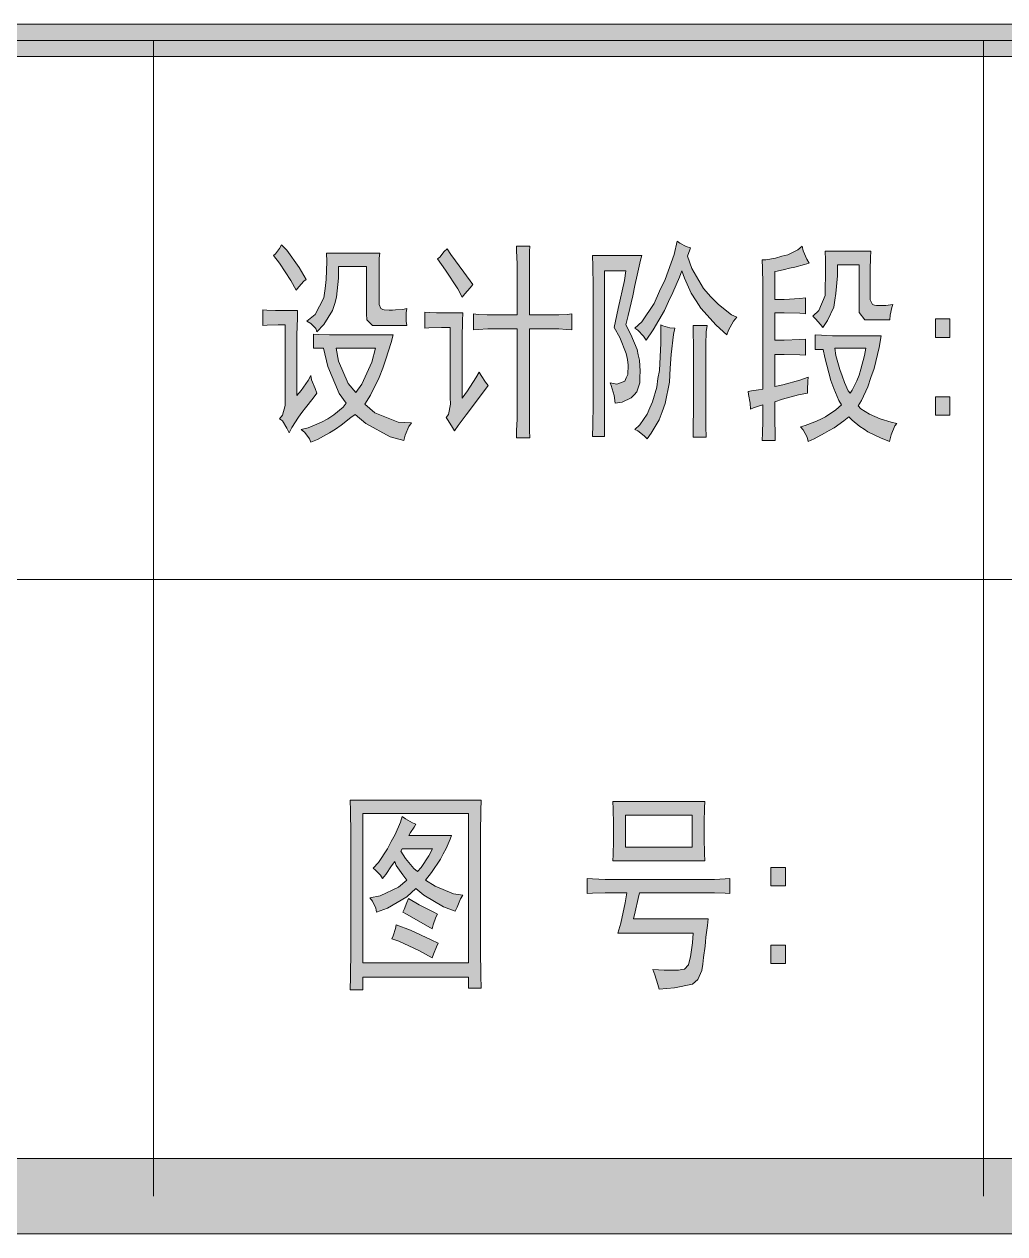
# Model space of a CAD drawing. Header units: millimetres. Extents: x -4415 to 173792, y -78716 to 47289.
# Drawn here: x 165188 to 167924, y -75821 to -72447 of the extents above; entities that cross this region are included whole.
import ezdxf

# ---------------------------------------------------------------- set-up
doc = ezdxf.new("R2010")
doc.units = ezdxf.units.MM

msp = doc.modelspace()

# ---------------------------------------------------------------- hatches: boundary and pattern name
h = msp.add_hatch(color=0)
h.dxf.hatch_style = 2
h.paths.add_polyline_path([(160328.9, -72537.3), (160328.9, -72447.1), (170791.2, -72447.1), (170791.2, -72537.3)])
h = msp.add_hatch(color=0)
h.dxf.hatch_style = 2
h.paths.add_polyline_path([(165905.8, -73062.3), (165920.8, -73077.3), (165955.1, -73125.6), (165974.5, -73158.9), (165968, -73164.2), (165954.1, -73179.3), (165946.5, -73188.9), (165931.5, -73162.1), (165900.4, -73113.8), (165883.2, -73092.3), (165888.6, -73088), (165900.4, -73073)])
h = msp.add_hatch(color=0)
h.dxf.hatch_style = 2
h.paths.add_polyline_path([(166367.4, -73074.1), (166378.1, -73089.1), (166414.6, -73138.5), (166439.3, -73172.8), (166431.8, -73182.5), (166416.7, -73199.7), (166409.2, -73208.2), (166397.4, -73185.7), (166363.1, -73133.1), (166340.5, -73102), (166347, -73096.6), (166359.8, -73081.6)])
h = msp.add_hatch(color=0)
h.dxf.hatch_style = 2
h.paths.add_polyline_path([(166562.7, -73257.6), (166562.7, -73139.5), (166562.7, -73115.9), (166561.7, -73079.4), (166561.7, -73066.5), (166598.2, -73066.5), (166597.1, -73081.6), (166597.1, -73109.5), (166597.1, -73121.3), (166597.1, -73257.6), (166669, -73257.6), (166679.7, -73257.6), (166702.3, -73256.6), (166715.2, -73255.5), (166715.2, -73299.5), (166701.2, -73298.4), (166679.7, -73297.3), (166671.2, -73297.3), (166597.1, -73297.3), (166597.1, -73532.4), (166597.1, -73547.5), (166597.1, -73580.8), (166598.2, -73601.1), (166561.7, -73601.1), (166561.7, -73580.8), (166562.7, -73548.5), (166562.7, -73535.7), (166562.7, -73297.3), (166494, -73297.3), (166481.1, -73297.3), (166454.3, -73298.4), (166441.4, -73299.5), (166441.4, -73255.5), (166454.3, -73256.6), (166479, -73257.6), (166490.8, -73257.6)])
h = msp.add_hatch(color=0)
h.dxf.hatch_style = 2
h.paths.add_polyline_path([(167038.3, -73094.5), (167050.1, -73128.8), (167083.4, -73184.6), (167103.8, -73207.2), (167125.2, -73228.6), (167160.7, -73257.6), (167175.7, -73264.1), (167167.1, -73275.9), (167153.2, -73300.6), (167147.8, -73313.5), (167118.8, -73286.6), (167075.9, -73239.4), (167063, -73219), (167049, -73197.5), (167029.7, -73155.6), (167022.2, -73135.3), (167015.7, -73152.4), (166997.5, -73195.4), (166985.7, -73221.1), (166973.9, -73245.8), (166942.7, -73299.5), (166923.4, -73328.5), (166915.9, -73317.7), (166899.8, -73300.6), (166891.2, -73295.2), (166910.5, -73277), (166944.9, -73226.5), (166959.9, -73192.1), (166976, -73158.9), (167000.7, -73089.1), (167009.3, -73052.6), (167016.8, -73058), (167035.1, -73067.6), (167046.9, -73070.8), (167043.7, -73079.4), (167039.4, -73091.2)])
h = msp.add_hatch(color=0)
h.dxf.hatch_style = 2
h.paths.add_polyline_path([(167377.5, -73113.8), (167364.6, -73117), (167337.8, -73124.5), (167322.8, -73127.7), (167308.8, -73131), (167288.4, -73136.3), (167282, -73137.4), (167282, -73214.7), (167307.7, -73214.7), (167351.8, -73212.5), (167367.9, -73210.4), (167367.9, -73255.5), (167351.8, -73253.3), (167307.7, -73252.3), (167282, -73252.3), (167282, -73328.5), (167307.7, -73328.5), (167351.8, -73326.3), (167367.9, -73325.3), (167367.9, -73370.3), (167351.8, -73369.3), (167307.7, -73368.2), (167282, -73368.2), (167282, -73457.3), (167304.5, -73453), (167351.8, -73440.1), (167375.4, -73431.5), (167374.3, -73443.3), (167373.2, -73465.9), (167373.2, -73476.6), (167348.5, -73480.9), (167303.4, -73492.7), (167282, -73500.2), (167282, -73540), (167282, -73553.9), (167283, -73588.3), (167283, -73608.7), (167246.5, -73608.7), (167247.6, -73588.3), (167248.7, -73553.9), (167248.7, -73540), (167248.7, -73508.8), (167239, -73512), (167222.9, -73517.4), (167214.3, -73520.6), (167213.3, -73504.5), (167209, -73479.8), (167207.9, -73471.3), (167216.5, -73470.2), (167236.9, -73467), (167248.7, -73464.8), (167248.7, -73191.1), (167248.7, -73171.8), (167247.6, -73127.7), (167246.5, -73104.1), (167257.3, -73104.1), (167284.1, -73099.8), (167301.3, -73094.5), (167318.5, -73090.2), (167346.4, -73076.2), (167358.2, -73066.5), (167361.4, -73079.4), (167371.1, -73103)])
h = msp.add_hatch(color=0)
h.dxf.hatch_style = 2
h.paths.add_polyline_path([(167550.3, -73080.5), (167549.3, -73098.8), (167548.2, -73131), (167548.2, -73147.1), (167548.2, -73206.1), (167548.2, -73215.8), (167554.6, -73228.6), (167560, -73230.8), (167565.4, -73231.9), (167592.2, -73231.9), (167611.5, -73228.6), (167608.3, -73237.2), (167604, -73258.7), (167603, -73271.6), (167548.2, -73271.6), (167533.2, -73271.6), (167517.1, -73251.2), (167517.1, -73231.9), (167517.1, -73118.1), (167457, -73118.1), (167457, -73149.2), (167452.7, -73198.6), (167449.4, -73216.8), (167446.2, -73236.2), (167429, -73273.7), (167416.2, -73293.1), (167409.7, -73284.5), (167395.8, -73269.4), (167388.3, -73261.9), (167404.4, -73245.8), (167422.6, -73204), (167422.6, -73178.2), (167423.7, -73153.5), (167423.7, -73104.1), (167422.6, -73080.5)])
h = msp.add_hatch(color=0)
h.dxf.hatch_style = 2
h.paths.add_polyline_path([(166174.1, -73287.7), (166159.1, -73287.7), (166144.1, -73271.6), (166143, -73255.5), (166143, -73123.4), (166064.6, -73123.4), (166064.6, -73155.6), (166059.3, -73208.2), (166053.9, -73226.5), (166047.5, -73245.8), (166023.8, -73284.5), (166004.5, -73304.9), (166001.3, -73296.3), (165987.3, -73282.3), (165976.6, -73275.9), (165999.1, -73256.6), (166023.8, -73210.4), (166027.1, -73184.6), (166030.3, -73158.9), (166032.4, -73109.5), (166031.4, -73085.9), (166179.5, -73085.9), (166178.4, -73099.8), (166178.4, -73135.3), (166178.4, -73155.6), (166178.4, -73220.1), (166178.4, -73228.6), (166182.7, -73240.5), (166188.1, -73242.6), (166192.4, -73243.7), (166206.3, -73244.7), (166214.9, -73244.7), (166223.5, -73243.7), (166243.9, -73242.6), (166255.7, -73240.5), (166253.6, -73252.3), (166253.6, -73275.9), (166255.7, -73287.7)])
h = msp.add_hatch(color=0)
h.dxf.hatch_style = 2
h.paths.add_polyline_path([(166910.5, -73092.3), (166907.3, -73105.2), (166897.7, -73147.1), (166891.2, -73176), (166885.9, -73205), (166873, -73259.8), (166866.5, -73285.5), (166880.5, -73312.4), (166897.7, -73354.2), (166900.9, -73369.3), (166904.1, -73384.3), (166906.3, -73415.4), (166905.2, -73431.5), (166905.2, -73447.6), (166896.6, -73472.3), (166889.1, -73480.9), (166881.6, -73489.5), (166855.8, -73501.3), (166836.5, -73504.5), (166833.3, -73483.1), (166825.7, -73455.2), (166822.5, -73447.6), (166840.8, -73450.9), (166863.3, -73443.3), (166867.6, -73433.7), (166871.9, -73424), (166873, -73398.3), (166870.8, -73382.2), (166867.6, -73366.1), (166849.4, -73321), (166833.3, -73293.1), (166845.1, -73240.5), (166862.2, -73162.1), (166866.5, -73135.3), (166806.4, -73135.3), (166806.4, -73596.9), (166773.1, -73596.9), (166774.2, -73564.6), (166775.3, -73508.8), (166775.3, -73486.3), (166775.3, -73206.1), (166775.3, -73178.2), (166774.2, -73122.4), (166773.1, -73092.3)])
h = msp.add_hatch(color=0)
h.dxf.hatch_style = 2
h.paths.add_polyline_path([(165949.8, -73245.8), (165949.8, -73267.3), (165948.7, -73313.5), (165948.7, -73340.3), (165948.7, -73483.1), (165960.5, -73469.1), (165979.8, -73441.2), (165987.3, -73427.2), (165989.5, -73439.1), (165999.1, -73463.7), (166004.5, -73476.6), (165993.8, -73490.6), (165972.3, -73517.4), (165962.6, -73530.3), (165953, -73543.2), (165934.7, -73572.2), (165927.2, -73587.2), (165920.8, -73574.3), (165907.9, -73553.9), (165900.4, -73547.5), (165907.9, -73537.8), (165915.4, -73511), (165915.4, -73492.7), (165915.4, -73285.5), (165896.1, -73285.5), (165866, -73286.6), (165853.2, -73287.7), (165853.2, -73243.7), (165865, -73244.7), (165888.6, -73245.8), (165900.4, -73245.8)])
h = msp.add_hatch(color=0)
h.dxf.hatch_style = 2
h.paths.add_polyline_path([(166411.4, -73252.3), (166410.3, -73274.8), (166409.2, -73322), (166409.2, -73346.7), (166409.2, -73490.6), (166424.3, -73470.2), (166447.9, -73433.7), (166457.5, -73417.6), (166462.9, -73427.2), (166474.7, -73445.5), (166482.2, -73455.2), (166432.8, -73520.6), (166421, -73536.7), (166398.5, -73566.8), (166387.8, -73581.8), (166382.4, -73572.2), (166370.6, -73552.8), (166365.2, -73544.3), (166371.6, -73535.7), (166377, -73506.7), (166375.9, -73488.4), (166375.9, -73293.1), (166352.3, -73293.1), (166316.9, -73294.1), (166305.1, -73295.2), (166305.1, -73250.1), (166319, -73251.2), (166338.4, -73252.3), (166343.7, -73252.3)])
h = msp.add_hatch(color=0)
h.dxf.hatch_style = 2
h.paths.add_polyline_path([(167770.4, -73321), (167730.7, -73321), (167730.7, -73269.4), (167770.4, -73269.4)])
h = msp.add_hatch(color=0)
h.paths.add_polyline_path([(165994.9, -73311.3), (166008.8, -73312.4), (166039.9, -73313.5), (166058.2, -73313.5), (166217.1, -73313.5), (166211.7, -73334.9), (166196.7, -73381.1), (166188.1, -73406.8), (166178.4, -73432.6), (166153.7, -73482), (166137.6, -73506.7), (166165.5, -73531.4), (166231, -73557.1), (166268.6, -73559.3), (166261.1, -73568.9), (166250.3, -73593.6), (166247.1, -73608.7), (166208.5, -73597.9), (166140.8, -73561.4), (166110.8, -73535.7), (166099, -73544.3), (166072.1, -73565.7), (166056, -73576.5), (166039.9, -73587.2), (166005.6, -73605.4), (165987.3, -73613), (165984.1, -73603.3), (165970.2, -73586.1), (165960.5, -73577.5), (165979.8, -73573.2), (166017.4, -73557.1), (166034.6, -73547.5), (166051.7, -73536.7), (166077.5, -73515.3), (166086.1, -73504.5), (166066.8, -73477.7), (166034.6, -73401.5), (166022.8, -73351), (165994.9, -73351)])
h.paths.add_polyline_path([(166112.9, -73474.5), (166130.1, -73450.9), (166158, -73389.7), (166167.7, -73351), (166058.2, -73351), (166064.6, -73387.5), (166091.5, -73449.8)])
h = msp.add_hatch(color=0)
h.dxf.hatch_style = 2
h.paths.add_polyline_path([(167002.9, -73295.2), (166999.6, -73312.4), (166993.2, -73368.2), (166990, -73406.8), (166987.8, -73445.5), (166976, -73505.6), (166967.4, -73528.2), (166958.9, -73550.7), (166937.4, -73588.3), (166925.6, -73603.3), (166917, -73595.8), (166899.8, -73581.8), (166891.2, -73577.5), (166905.2, -73564.6), (166925.6, -73534.6), (166933.1, -73517.4), (166940.6, -73500.2), (166952.4, -73459.4), (166955.6, -73435.8), (166959.9, -73413.3), (166964.2, -73337.1), (166964.2, -73285.5), (166969.6, -73288.8), (166988.9, -73294.1)])
h = msp.add_hatch(color=0)
h.dxf.hatch_style = 2
h.paths.add_polyline_path([(167093, -73287.7), (167090.9, -73304.9), (167089.8, -73340.3), (167089.8, -73358.5), (167089.8, -73516.3), (167089.8, -73528.2), (167089.8, -73568.9), (167090.9, -73599), (167054.4, -73599), (167054.4, -73566.8), (167055.5, -73524.9), (167055.5, -73514.2), (167055.5, -73358.5), (167055.5, -73342.4), (167054.4, -73307), (167054.4, -73287.7)])
h = msp.add_hatch(color=0)
h.paths.add_polyline_path([(167578.3, -73316.7), (167572.9, -73348.9), (167558.9, -73407.9), (167550.3, -73432.6), (167541.8, -73458.4), (167523.5, -73497), (167514.9, -73512), (167522.4, -73519.6), (167546.1, -73534.6), (167561.1, -73541), (167576.1, -73547.5), (167606.2, -73557.1), (167622.3, -73561.4), (167616.9, -73567.9), (167606.2, -73592.6), (167601.9, -73610.8), (167577.2, -73601.1), (167541.8, -73584), (167531, -73576.5), (167519.2, -73568.9), (167497.7, -73551.8), (167488.1, -73542.1), (167474.1, -73553.9), (167447.3, -73573.2), (167433.3, -73580.8), (167420.5, -73588.3), (167391.5, -73603.3), (167375.4, -73610.8), (167372.1, -73599), (167361.4, -73578.6), (167353.9, -73570), (167366.8, -73566.8), (167393.6, -73556.1), (167408.6, -73549.6), (167423.7, -73542.1), (167452.7, -73522.8), (167467.7, -73508.8), (167460.2, -73497), (167446.2, -73463.7), (167438.7, -73441.2), (167432.3, -73419.7), (167421.5, -73376.8), (167417.2, -73354.2), (167411.9, -73354.2), (167400.1, -73354.2), (167394.7, -73354.2), (167394.7, -73313.5), (167411.9, -73314.5), (167443, -73316.7), (167458, -73316.7)])
h.paths.add_polyline_path([(167449.4, -73351), (167452.7, -73371.4), (167463.4, -73410.1), (167469.8, -73428.3), (167476.3, -73446.6), (167487, -73470.2), (167492.4, -73476.6), (167497.7, -73468), (167510.6, -73442.3), (167517.1, -73426.2), (167522.4, -73409), (167532.1, -73371.4), (167536.4, -73351), (167458, -73351)])
h = msp.add_hatch(color=0)
h.dxf.hatch_style = 2
h.paths.add_polyline_path([(167770.4, -73537.8), (167730.7, -73537.8), (167730.7, -73486.3), (167770.4, -73486.3)])
h = msp.add_hatch(color=0)
h.paths.add_polyline_path([(166462.9, -74611.3), (166461.8, -74640.3), (166460.7, -74704.7), (166460.7, -74740.1), (166460.7, -74992.4), (166460.7, -75028.9), (166461.8, -75100.8), (166462.9, -75136.2), (166427.5, -75136.2), (166427.5, -75105.1), (166132.3, -75105.1), (166132.3, -75140.5), (166096.8, -75140.5), (166097.9, -75104), (166099, -75028.9), (166099, -74990.3), (166099, -74740.1), (166099, -74705.8), (166097.9, -74641.4), (166096.8, -74611.3)])
h.paths.add_polyline_path([(166427.5, -75065.4), (166427.5, -74648.9), (166132.3, -74648.9), (166132.3, -75065.4)])
h = msp.add_hatch(color=0)
h.paths.add_polyline_path([(167086.6, -74615.6), (167085.5, -74632.8), (167084.5, -74673.6), (167084.5, -74696.1), (167084.5, -74717.6), (167085.5, -74760.5), (167086.6, -74780.9), (166830, -74780.9), (166831.1, -74763.7), (166832.2, -74725.1), (166832.2, -74702.6), (166832.2, -74678.9), (166831.1, -74636), (166830, -74615.6)])
h.paths.add_polyline_path([(167051.2, -74742.3), (167051.2, -74653.2), (166865.5, -74653.2), (166865.5, -74742.3)])
h = msp.add_hatch(color=0)
h.paths.add_polyline_path([(166280.4, -74678.9), (166276.1, -74686.5), (166265.4, -74701.5), (166261.1, -74710.1), (166380.2, -74710.1), (166375.9, -74720.8), (166365.2, -74746.6), (166356.6, -74761.6), (166349.1, -74776.6), (166324.4, -74813.1), (166307.2, -74834.6), (166334.1, -74851.8), (166385.6, -74873.2), (166411.4, -74876.5), (166404.9, -74887.2), (166395.3, -74909.7), (166389.9, -74921.5), (166357.7, -74908.7), (166302.9, -74876.5), (166280.4, -74858.2), (166255.7, -74880.8), (166201, -74913), (166170.9, -74923.7), (166168.8, -74913), (166159.1, -74893.6), (166151.6, -74884), (166180.6, -74878.6), (166232.1, -74853.9), (166255.7, -74834.6), (166243.9, -74819.6), (166225.7, -74793.8), (166221.4, -74783.1), (166212.8, -74794.9), (166196.7, -74818.5), (166187, -74830.3), (166181.6, -74820.6), (166167.7, -74806.7), (166161.2, -74801.3), (166176.3, -74785.2), (166201, -74747.6), (166211.7, -74727.2), (166222.4, -74706.9), (166237.5, -74672.5), (166241.8, -74657.5), (166251.4, -74663.9), (166270.7, -74674.6)])
h.paths.add_polyline_path([(166238.5, -74754.1), (166251.4, -74774.5), (166275, -74802.4), (166284.7, -74811), (166295.4, -74799.2), (166316.9, -74767), (166326.6, -74747.6), (166241.8, -74747.6)])
h = msp.add_hatch(color=0)
h.dxf.hatch_style = 2
h.paths.add_polyline_path([(167312, -74850.7), (167271.2, -74850.7), (167271.2, -74799.2), (167312, -74799.2)])
h = msp.add_hatch(color=0)
h.dxf.hatch_style = 2
h.paths.add_polyline_path([(167096.3, -74832.4), (167113.4, -74832.4), (167143.5, -74831.4), (167156.4, -74830.3), (167156.4, -74872.2), (167143.5, -74871.1), (167113.4, -74870), (167096.3, -74870), (166904.1, -74870), (166900.9, -74886.1), (166892.3, -74922.6), (166888, -74943), (167096.3, -74943), (167094.1, -74961.3), (167089.8, -74993.5), (167088.7, -75006.4), (167087.7, -75019.2), (167083.4, -75050.4), (167081.2, -75068.6), (167078, -75086.9), (167067.3, -75111.6), (167059.8, -75118), (167052.2, -75124.4), (167001.8, -75135.2), (166958.9, -75138.4), (166955.6, -75125.5), (166947, -75098.7), (166941.7, -75083.6), (166972.8, -75085.8), (167013.6, -75085.8), (167022.2, -75083.6), (167029.7, -75082.6), (167041.5, -75070.8), (167043.7, -75059), (167046.9, -75048.2), (167052.2, -75009.6), (167054.4, -74982.7), (166844, -74982.7), (166852.6, -74954.8), (166864.4, -74897.9), (166868.7, -74870), (166826.8, -74870), (166808.6, -74870), (166773.1, -74871.1), (166758.1, -74872.2), (166758.1, -74830.3), (166773.1, -74831.4), (166808.6, -74832.4), (166826.8, -74832.4)])
h = msp.add_hatch(color=0)
h.dxf.hatch_style = 2
h.paths.add_polyline_path([(166260, -74886.1), (166290.1, -74903.3), (166330.9, -74923.7), (166340.5, -74929.1), (166336.2, -74937.7), (166328.7, -74959.1), (166325.5, -74970.9), (166295.4, -74952.7), (166254.6, -74929.1), (166243.9, -74923.7), (166248.2, -74916.2), (166255.7, -74896.9)])
h = msp.add_hatch(color=0)
h.dxf.hatch_style = 2
h.paths.add_polyline_path([(166225.7, -74959.1), (166265.4, -74974.2), (166323.3, -75001), (166342.7, -75010.6), (166338.4, -75020.3), (166329.8, -75040.7), (166325.5, -75051.4), (166289, -75031), (166233.2, -75005.3), (166213.8, -74998.8), (166217.1, -74990.3), (166223.5, -74969.9)])
h = msp.add_hatch(color=0)
h.dxf.hatch_style = 2
h.paths.add_polyline_path([(167312, -75067.5), (167271.2, -75067.5), (167271.2, -75016), (167312, -75016)])
h = msp.add_hatch(color=0)
h.dxf.hatch_style = 2
h.paths.add_polyline_path([(2980.1, -75821.1), (3190.5, -75610.7), (170687.1, -75610.7), (170896.4, -75821.1)])

# ---------------------------------------------------------------- linework, layer by layer
at = {"color": 0, "lineweight": 0}
for points in [[(160328.9, -72537.3), (160328.9, -72447.1), (170791.2, -72447.1), (170791.2, -72537.3)], [(165905.8, -73062.3), (165920.8, -73077.3), (165955.1, -73125.6), (165974.5, -73158.9), (165968, -73164.2), (165954.1, -73179.3), (165946.5, -73188.9), (165931.5, -73162.1), (165900.4, -73113.8), (165883.2, -73092.3), (165888.6, -73088), (165900.4, -73073)], [(166367.4, -73074.1), (166378.1, -73089.1), (166414.6, -73138.5), (166439.3, -73172.8), (166431.8, -73182.5), (166416.7, -73199.7), (166409.2, -73208.2), (166397.4, -73185.7), (166363.1, -73133.1), (166340.5, -73102), (166347, -73096.6), (166359.8, -73081.6)], [(166562.7, -73257.6), (166562.7, -73139.5), (166562.7, -73115.9), (166561.7, -73079.4), (166561.7, -73066.5), (166598.2, -73066.5), (166597.1, -73081.6), (166597.1, -73109.5), (166597.1, -73121.3), (166597.1, -73257.6), (166669, -73257.6), (166679.7, -73257.6), (166702.3, -73256.6), (166715.2, -73255.5), (166715.2, -73299.5), (166701.2, -73298.4), (166679.7, -73297.3), (166671.2, -73297.3), (166597.1, -73297.3), (166597.1, -73532.4), (166597.1, -73547.5), (166597.1, -73580.8), (166598.2, -73601.1), (166561.7, -73601.1), (166561.7, -73580.8), (166562.7, -73548.5), (166562.7, -73535.7), (166562.7, -73297.3), (166494, -73297.3), (166481.1, -73297.3), (166454.3, -73298.4), (166441.4, -73299.5), (166441.4, -73255.5), (166454.3, -73256.6), (166479, -73257.6), (166490.8, -73257.6)], [(167038.3, -73094.5), (167050.1, -73128.8), (167083.4, -73184.6), (167103.8, -73207.2), (167125.2, -73228.6), (167160.7, -73257.6), (167175.7, -73264.1), (167167.1, -73275.9), (167153.2, -73300.6), (167147.8, -73313.5), (167118.8, -73286.6), (167075.9, -73239.4), (167063, -73219), (167049, -73197.5), (167029.7, -73155.6), (167022.2, -73135.3), (167015.7, -73152.4), (166997.5, -73195.4), (166985.7, -73221.1), (166973.9, -73245.8), (166942.7, -73299.5), (166923.4, -73328.5), (166915.9, -73317.7), (166899.8, -73300.6), (166891.2, -73295.2), (166910.5, -73277), (166944.9, -73226.5), (166959.9, -73192.1), (166976, -73158.9), (167000.7, -73089.1), (167009.3, -73052.6), (167016.8, -73058), (167035.1, -73067.6), (167046.9, -73070.8), (167043.7, -73079.4), (167039.4, -73091.2)], [(167377.5, -73113.8), (167364.6, -73117), (167337.8, -73124.5), (167322.8, -73127.7), (167308.8, -73131), (167288.4, -73136.3), (167282, -73137.4), (167282, -73214.7), (167307.7, -73214.7), (167351.8, -73212.5), (167367.9, -73210.4), (167367.9, -73255.5), (167351.8, -73253.3), (167307.7, -73252.3), (167282, -73252.3), (167282, -73328.5), (167307.7, -73328.5), (167351.8, -73326.3), (167367.9, -73325.3), (167367.9, -73370.3), (167351.8, -73369.3), (167307.7, -73368.2), (167282, -73368.2), (167282, -73457.3), (167304.5, -73453), (167351.8, -73440.1), (167375.4, -73431.5), (167374.3, -73443.3), (167373.2, -73465.9), (167373.2, -73476.6), (167348.5, -73480.9), (167303.4, -73492.7), (167282, -73500.2), (167282, -73540), (167282, -73553.9), (167283, -73588.3), (167283, -73608.7), (167246.5, -73608.7), (167247.6, -73588.3), (167248.7, -73553.9), (167248.7, -73540), (167248.7, -73508.8), (167239, -73512), (167222.9, -73517.4), (167214.3, -73520.6), (167213.3, -73504.5), (167209, -73479.8), (167207.9, -73471.3), (167216.5, -73470.2), (167236.9, -73467), (167248.7, -73464.8), (167248.7, -73191.1), (167248.7, -73171.8), (167247.6, -73127.7), (167246.5, -73104.1), (167257.3, -73104.1), (167284.1, -73099.8), (167301.3, -73094.5), (167318.5, -73090.2), (167346.4, -73076.2), (167358.2, -73066.5), (167361.4, -73079.4), (167371.1, -73103)], [(167550.3, -73080.5), (167549.3, -73098.8), (167548.2, -73131), (167548.2, -73147.1), (167548.2, -73206.1), (167548.2, -73215.8), (167554.6, -73228.6), (167560, -73230.8), (167565.4, -73231.9), (167592.2, -73231.9), (167611.5, -73228.6), (167608.3, -73237.2), (167604, -73258.7), (167603, -73271.6), (167548.2, -73271.6), (167533.2, -73271.6), (167517.1, -73251.2), (167517.1, -73231.9), (167517.1, -73118.1), (167457, -73118.1), (167457, -73149.2), (167452.7, -73198.6), (167449.4, -73216.8), (167446.2, -73236.2), (167429, -73273.7), (167416.2, -73293.1), (167409.7, -73284.5), (167395.8, -73269.4), (167388.3, -73261.9), (167404.4, -73245.8), (167422.6, -73204), (167422.6, -73178.2), (167423.7, -73153.5), (167423.7, -73104.1), (167422.6, -73080.5)], [(166174.1, -73287.7), (166159.1, -73287.7), (166144.1, -73271.6), (166143, -73255.5), (166143, -73123.4), (166064.6, -73123.4), (166064.6, -73155.6), (166059.3, -73208.2), (166053.9, -73226.5), (166047.5, -73245.8), (166023.8, -73284.5), (166004.5, -73304.9), (166001.3, -73296.3), (165987.3, -73282.3), (165976.6, -73275.9), (165999.1, -73256.6), (166023.8, -73210.4), (166027.1, -73184.6), (166030.3, -73158.9), (166032.4, -73109.5), (166031.4, -73085.9), (166179.5, -73085.9), (166178.4, -73099.8), (166178.4, -73135.3), (166178.4, -73155.6), (166178.4, -73220.1), (166178.4, -73228.6), (166182.7, -73240.5), (166188.1, -73242.6), (166192.4, -73243.7), (166206.3, -73244.7), (166214.9, -73244.7), (166223.5, -73243.7), (166243.9, -73242.6), (166255.7, -73240.5), (166253.6, -73252.3), (166253.6, -73275.9), (166255.7, -73287.7)], [(166910.5, -73092.3), (166907.3, -73105.2), (166897.7, -73147.1), (166891.2, -73176), (166885.9, -73205), (166873, -73259.8), (166866.5, -73285.5), (166880.5, -73312.4), (166897.7, -73354.2), (166900.9, -73369.3), (166904.1, -73384.3), (166906.3, -73415.4), (166905.2, -73431.5), (166905.2, -73447.6), (166896.6, -73472.3), (166889.1, -73480.9), (166881.6, -73489.5), (166855.8, -73501.3), (166836.5, -73504.5), (166833.3, -73483.1), (166825.7, -73455.2), (166822.5, -73447.6), (166840.8, -73450.9), (166863.3, -73443.3), (166867.6, -73433.7), (166871.9, -73424), (166873, -73398.3), (166870.8, -73382.2), (166867.6, -73366.1), (166849.4, -73321), (166833.3, -73293.1), (166845.1, -73240.5), (166862.2, -73162.1), (166866.5, -73135.3), (166806.4, -73135.3), (166806.4, -73596.9), (166773.1, -73596.9), (166774.2, -73564.6), (166775.3, -73508.8), (166775.3, -73486.3), (166775.3, -73206.1), (166775.3, -73178.2), (166774.2, -73122.4), (166773.1, -73092.3)], [(165949.8, -73245.8), (165949.8, -73267.3), (165948.7, -73313.5), (165948.7, -73340.3), (165948.7, -73483.1), (165960.5, -73469.1), (165979.8, -73441.2), (165987.3, -73427.2), (165989.5, -73439.1), (165999.1, -73463.7), (166004.5, -73476.6), (165993.8, -73490.6), (165972.3, -73517.4), (165962.6, -73530.3), (165953, -73543.2), (165934.7, -73572.2), (165927.2, -73587.2), (165920.8, -73574.3), (165907.9, -73553.9), (165900.4, -73547.5), (165907.9, -73537.8), (165915.4, -73511), (165915.4, -73492.7), (165915.4, -73285.5), (165896.1, -73285.5), (165866, -73286.6), (165853.2, -73287.7), (165853.2, -73243.7), (165865, -73244.7), (165888.6, -73245.8), (165900.4, -73245.8)], [(166411.4, -73252.3), (166410.3, -73274.8), (166409.2, -73322), (166409.2, -73346.7), (166409.2, -73490.6), (166424.3, -73470.2), (166447.9, -73433.7), (166457.5, -73417.6), (166462.9, -73427.2), (166474.7, -73445.5), (166482.2, -73455.2), (166432.8, -73520.6), (166421, -73536.7), (166398.5, -73566.8), (166387.8, -73581.8), (166382.4, -73572.2), (166370.6, -73552.8), (166365.2, -73544.3), (166371.6, -73535.7), (166377, -73506.7), (166375.9, -73488.4), (166375.9, -73293.1), (166352.3, -73293.1), (166316.9, -73294.1), (166305.1, -73295.2), (166305.1, -73250.1), (166319, -73251.2), (166338.4, -73252.3), (166343.7, -73252.3)], [(167770.4, -73321), (167730.7, -73321), (167730.7, -73269.4), (167770.4, -73269.4)], [(165994.9, -73311.3), (166008.8, -73312.4), (166039.9, -73313.5), (166058.2, -73313.5), (166217.1, -73313.5), (166211.7, -73334.9), (166196.7, -73381.1), (166188.1, -73406.8), (166178.4, -73432.6), (166153.7, -73482), (166137.6, -73506.7), (166165.5, -73531.4), (166231, -73557.1), (166268.6, -73559.3), (166261.1, -73568.9), (166250.3, -73593.6), (166247.1, -73608.7), (166208.5, -73597.9), (166140.8, -73561.4), (166110.8, -73535.7), (166099, -73544.3), (166072.1, -73565.7), (166056, -73576.5), (166039.9, -73587.2), (166005.6, -73605.4), (165987.3, -73613), (165984.1, -73603.3), (165970.2, -73586.1), (165960.5, -73577.5), (165979.8, -73573.2), (166017.4, -73557.1), (166034.6, -73547.5), (166051.7, -73536.7), (166077.5, -73515.3), (166086.1, -73504.5), (166066.8, -73477.7), (166034.6, -73401.5), (166022.8, -73351), (165994.9, -73351)], [(167002.9, -73295.2), (166999.6, -73312.4), (166993.2, -73368.2), (166990, -73406.8), (166987.8, -73445.5), (166976, -73505.6), (166967.4, -73528.2), (166958.9, -73550.7), (166937.4, -73588.3), (166925.6, -73603.3), (166917, -73595.8), (166899.8, -73581.8), (166891.2, -73577.5), (166905.2, -73564.6), (166925.6, -73534.6), (166933.1, -73517.4), (166940.6, -73500.2), (166952.4, -73459.4), (166955.6, -73435.8), (166959.9, -73413.3), (166964.2, -73337.1), (166964.2, -73285.5), (166969.6, -73288.8), (166988.9, -73294.1)], [(167093, -73287.7), (167090.9, -73304.9), (167089.8, -73340.3), (167089.8, -73358.5), (167089.8, -73516.3), (167089.8, -73528.2), (167089.8, -73568.9), (167090.9, -73599), (167054.4, -73599), (167054.4, -73566.8), (167055.5, -73524.9), (167055.5, -73514.2), (167055.5, -73358.5), (167055.5, -73342.4), (167054.4, -73307), (167054.4, -73287.7)], [(167578.3, -73316.7), (167572.9, -73348.9), (167558.9, -73407.9), (167550.3, -73432.6), (167541.8, -73458.4), (167523.5, -73497), (167514.9, -73512), (167522.4, -73519.6), (167546.1, -73534.6), (167561.1, -73541), (167576.1, -73547.5), (167606.2, -73557.1), (167622.3, -73561.4), (167616.9, -73567.9), (167606.2, -73592.6), (167601.9, -73610.8), (167577.2, -73601.1), (167541.8, -73584), (167531, -73576.5), (167519.2, -73568.9), (167497.7, -73551.8), (167488.1, -73542.1), (167474.1, -73553.9), (167447.3, -73573.2), (167433.3, -73580.8), (167420.5, -73588.3), (167391.5, -73603.3), (167375.4, -73610.8), (167372.1, -73599), (167361.4, -73578.6), (167353.9, -73570), (167366.8, -73566.8), (167393.6, -73556.1), (167408.6, -73549.6), (167423.7, -73542.1), (167452.7, -73522.8), (167467.7, -73508.8), (167460.2, -73497), (167446.2, -73463.7), (167438.7, -73441.2), (167432.3, -73419.7), (167421.5, -73376.8), (167417.2, -73354.2), (167411.9, -73354.2), (167400.1, -73354.2), (167394.7, -73354.2), (167394.7, -73313.5), (167411.9, -73314.5), (167443, -73316.7), (167458, -73316.7)], [(166112.9, -73474.5), (166130.1, -73450.9), (166158, -73389.7), (166167.7, -73351), (166058.2, -73351), (166064.6, -73387.5), (166091.5, -73449.8)], [(167449.4, -73351), (167452.7, -73371.4), (167463.4, -73410.1), (167469.8, -73428.3), (167476.3, -73446.6), (167487, -73470.2), (167492.4, -73476.6), (167497.7, -73468), (167510.6, -73442.3), (167517.1, -73426.2), (167522.4, -73409), (167532.1, -73371.4), (167536.4, -73351), (167458, -73351)], [(167770.4, -73537.8), (167730.7, -73537.8), (167730.7, -73486.3), (167770.4, -73486.3)], [(166462.9, -74611.3), (166461.8, -74640.3), (166460.7, -74704.7), (166460.7, -74740.1), (166460.7, -74992.4), (166460.7, -75028.9), (166461.8, -75100.8), (166462.9, -75136.2), (166427.5, -75136.2), (166427.5, -75105.1), (166132.3, -75105.1), (166132.3, -75140.5), (166096.8, -75140.5), (166097.9, -75104), (166099, -75028.9), (166099, -74990.3), (166099, -74740.1), (166099, -74705.8), (166097.9, -74641.4), (166096.8, -74611.3)], [(167086.6, -74615.6), (167085.5, -74632.8), (167084.5, -74673.6), (167084.5, -74696.1), (167084.5, -74717.6), (167085.5, -74760.5), (167086.6, -74780.9), (166830, -74780.9), (166831.1, -74763.7), (166832.2, -74725.1), (166832.2, -74702.6), (166832.2, -74678.9), (166831.1, -74636), (166830, -74615.6)], [(166427.5, -75065.4), (166427.5, -74648.9), (166132.3, -74648.9), (166132.3, -75065.4)], [(166280.4, -74678.9), (166276.1, -74686.5), (166265.4, -74701.5), (166261.1, -74710.1), (166380.2, -74710.1), (166375.9, -74720.8), (166365.2, -74746.6), (166356.6, -74761.6), (166349.1, -74776.6), (166324.4, -74813.1), (166307.2, -74834.6), (166334.1, -74851.8), (166385.6, -74873.2), (166411.4, -74876.5), (166404.9, -74887.2), (166395.3, -74909.7), (166389.9, -74921.5), (166357.7, -74908.7), (166302.9, -74876.5), (166280.4, -74858.2), (166255.7, -74880.8), (166201, -74913), (166170.9, -74923.7), (166168.8, -74913), (166159.1, -74893.6), (166151.6, -74884), (166180.6, -74878.6), (166232.1, -74853.9), (166255.7, -74834.6), (166243.9, -74819.6), (166225.7, -74793.8), (166221.4, -74783.1), (166212.8, -74794.9), (166196.7, -74818.5), (166187, -74830.3), (166181.6, -74820.6), (166167.7, -74806.7), (166161.2, -74801.3), (166176.3, -74785.2), (166201, -74747.6), (166211.7, -74727.2), (166222.4, -74706.9), (166237.5, -74672.5), (166241.8, -74657.5), (166251.4, -74663.9), (166270.7, -74674.6)], [(167051.2, -74742.3), (167051.2, -74653.2), (166865.5, -74653.2), (166865.5, -74742.3)], [(166238.5, -74754.1), (166251.4, -74774.5), (166275, -74802.4), (166284.7, -74811), (166295.4, -74799.2), (166316.9, -74767), (166326.6, -74747.6), (166241.8, -74747.6)], [(167312, -74850.7), (167271.2, -74850.7), (167271.2, -74799.2), (167312, -74799.2)], [(167096.3, -74832.4), (167113.4, -74832.4), (167143.5, -74831.4), (167156.4, -74830.3), (167156.4, -74872.2), (167143.5, -74871.1), (167113.4, -74870), (167096.3, -74870), (166904.1, -74870), (166900.9, -74886.1), (166892.3, -74922.6), (166888, -74943), (167096.3, -74943), (167094.1, -74961.3), (167089.8, -74993.5), (167088.7, -75006.4), (167087.7, -75019.2), (167083.4, -75050.4), (167081.2, -75068.6), (167078, -75086.9), (167067.3, -75111.6), (167059.8, -75118), (167052.2, -75124.4), (167001.8, -75135.2), (166958.9, -75138.4), (166955.6, -75125.5), (166947, -75098.7), (166941.7, -75083.6), (166972.8, -75085.8), (167013.6, -75085.8), (167022.2, -75083.6), (167029.7, -75082.6), (167041.5, -75070.8), (167043.7, -75059), (167046.9, -75048.2), (167052.2, -75009.6), (167054.4, -74982.7), (166844, -74982.7), (166852.6, -74954.8), (166864.4, -74897.9), (166868.7, -74870), (166826.8, -74870), (166808.6, -74870), (166773.1, -74871.1), (166758.1, -74872.2), (166758.1, -74830.3), (166773.1, -74831.4), (166808.6, -74832.4), (166826.8, -74832.4)], [(166260, -74886.1), (166290.1, -74903.3), (166330.9, -74923.7), (166340.5, -74929.1), (166336.2, -74937.7), (166328.7, -74959.1), (166325.5, -74970.9), (166295.4, -74952.7), (166254.6, -74929.1), (166243.9, -74923.7), (166248.2, -74916.2), (166255.7, -74896.9)], [(166225.7, -74959.1), (166265.4, -74974.2), (166323.3, -75001), (166342.7, -75010.6), (166338.4, -75020.3), (166329.8, -75040.7), (166325.5, -75051.4), (166289, -75031), (166233.2, -75005.3), (166213.8, -74998.8), (166217.1, -74990.3), (166223.5, -74969.9)], [(167312, -75067.5), (167271.2, -75067.5), (167271.2, -75016), (167312, -75016)], [(2980.1, -75821.1), (3190.5, -75610.7), (170687.1, -75610.7), (170896.4, -75821.1)]]:
    msp.add_lwpolyline(points, close=True, dxfattribs=at)
for points in [[(170791.2, -72492.2), (160328.9, -72492.2)], [(165548.3, -72492.2), (165548.3, -75715.9)], [(167863.8, -72492.2), (167863.8, -75715.9)], [(160328.9, -73996.2), (170791.2, -73996.2)]]:
    msp.add_lwpolyline(points, dxfattribs=at)

doc.saveas('drawing.dxf')
